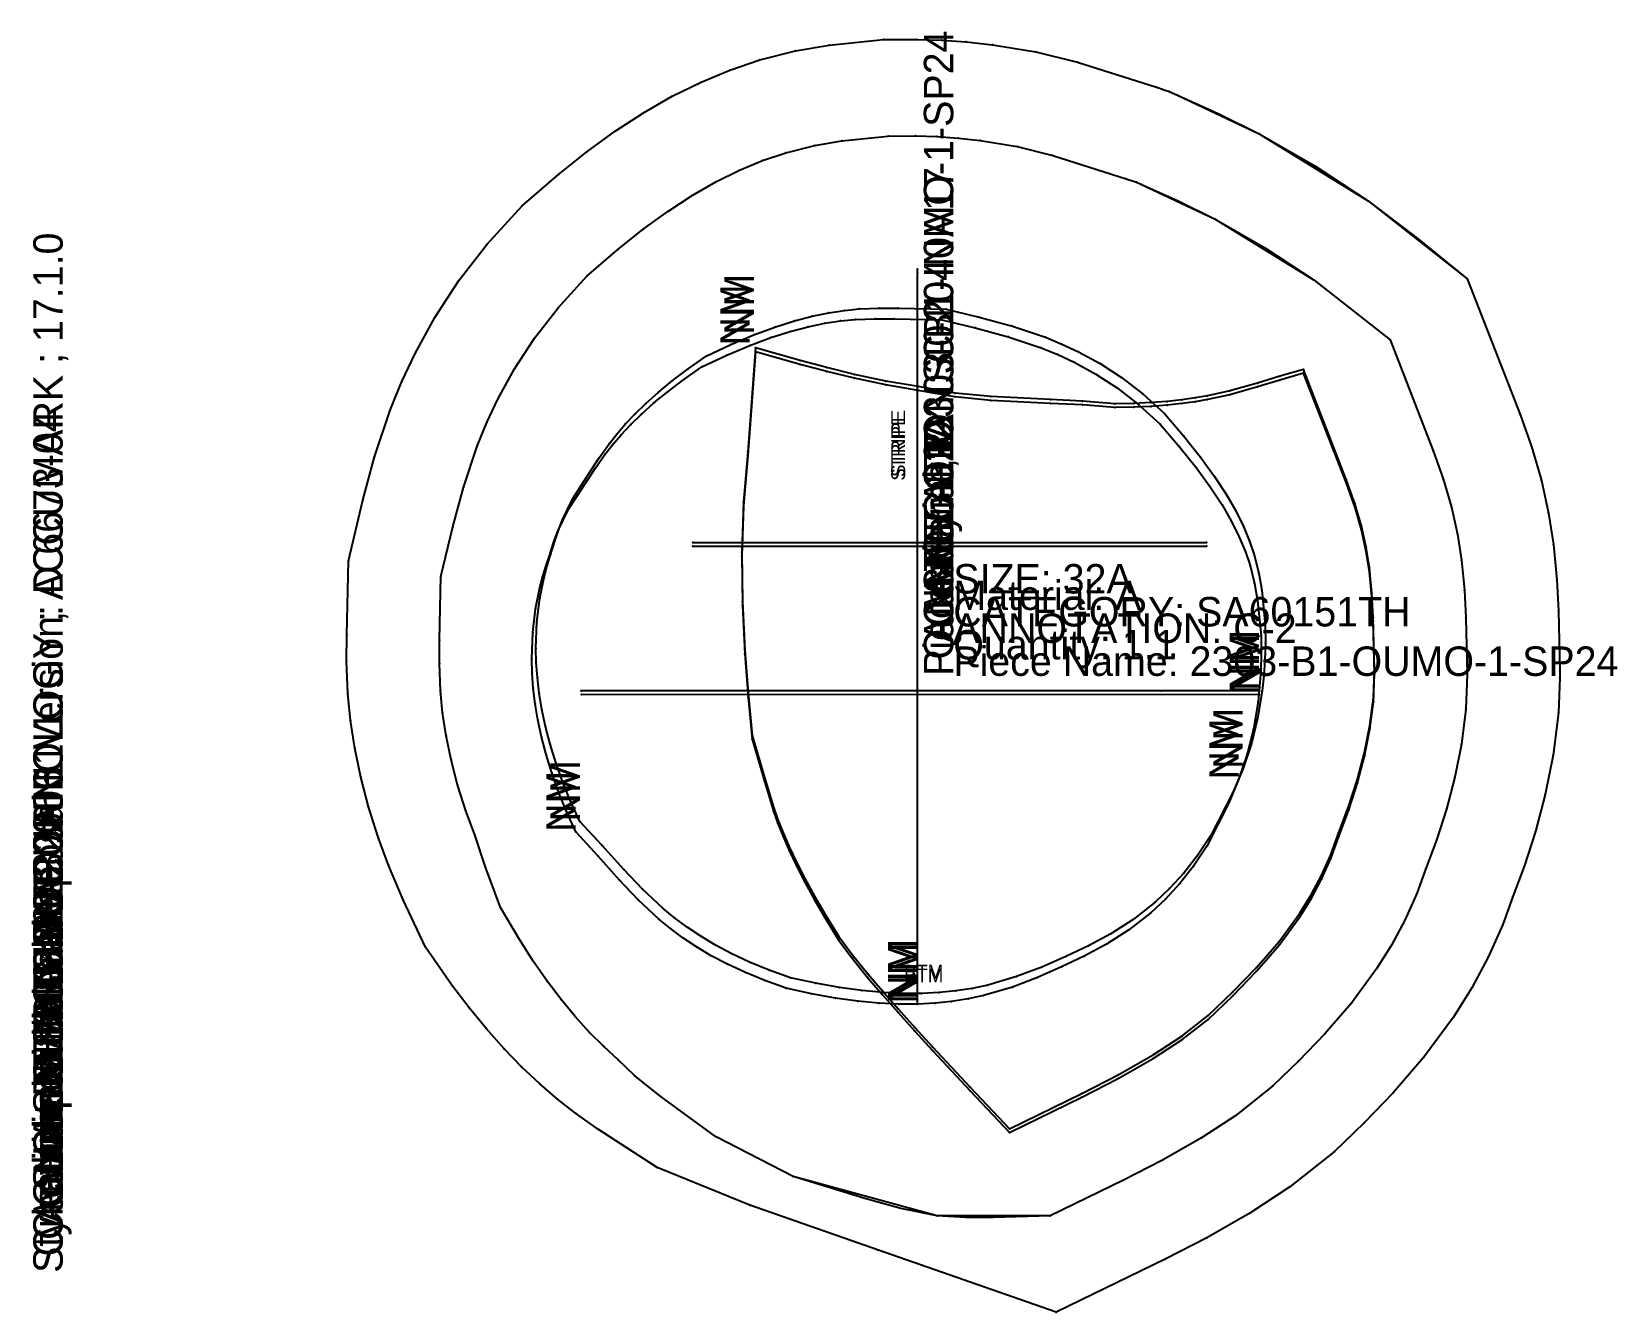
# Model space of a CAD drawing. Extents: x -0.3 to 13.2, y -0.3 to 10.5.
import ezdxf

# ---------------------------------------------------------------- set-up
doc = ezdxf.new("R2010")
doc.units = 0

# ---------------------------------------------------------------- blocks, each defined once
blk = doc.blocks.new('2303-B1-OUMO-1-SP24_32A')
at = {"layer": '1'}
for points in [[(3.5002, 3.7195), (3.4238, 3.9248), (3.3535, 4.1453), (3.2975, 4.3577), (3.2553, 4.5617), (3.226, 4.7562), (3.2076, 4.9445), (3.1981, 5.1767), (3.1998, 5.3753), (3.2118, 5.9149), (3.3115, 6.3361), (3.402, 6.6704), (3.5201, 7.0203), (3.6023, 7.2214), (3.6958, 7.4213), (3.8364, 7.6782), (4.0067, 7.9393), (4.2058, 8.1966), (4.4506, 8.4653), (4.7131, 8.6918), (4.9289, 8.8638), (5.1385, 9.016), (5.3438, 9.1499), (5.5462, 9.2661), (5.7462, 9.3651), (5.9432, 9.4468), (6.1417, 9.5139), (6.3855, 9.5756), (6.6155, 9.6147), (7.0107, 9.6554), (7.2415, 9.6562), (7.4264, 9.6504), (7.6052, 9.6383), (7.7893, 9.6189), (8.1047, 9.5667), (8.4086, 9.4912)], [(8.4086, 9.4912), (9.0307, 9.2914), (9.1194, 9.2629), (9.1553, 9.2474), (9.7851, 8.9509), (10.6275, 8.4309), (11.2708, 7.9255)], [(11.2708, 7.9255), (11.6374, 6.9823), (11.7229, 6.7449), (11.7924, 6.504), (11.843, 6.2742), (11.8776, 6.0543), (11.9026, 5.7977), (11.9137, 5.5631), (11.9263, 5.084), (11.915, 4.7878), (11.8782, 4.4914), (11.8216, 4.2091), (11.7494, 3.9386), (11.6644, 3.6759), (11.5759, 3.4359), (11.498, 3.2222), (11.3963, 2.9955), (11.2832, 2.7841), (11.1573, 2.5818), (10.9439, 2.2919), (10.7174, 2.0306), (10.4925, 1.7984), (10.2771, 1.5887)], [(8.3853, 0.4848), (7.4264, 0.485), (6.2019, 0.8189), (5.5429, 1.1589), (5.0695, 1.5046), (4.8544, 1.6774), (4.7163, 1.8103), (4.5943, 1.9222), (4.4735, 2.0431), (4.3521, 2.1765), (4.2315, 2.3216), (4.1124, 2.4787), (3.9948, 2.6483), (3.8784, 2.831), (3.7172, 3.104), (3.5888, 3.4469), (3.5002, 3.7195)], [(10.2771, 1.5887), (9.9603, 1.3373), (9.6699, 1.1474), (9.3391, 0.9588), (9.0078, 0.7882), (8.3853, 0.4848)]]:
    blk.add_lwpolyline(points, dxfattribs=at)
at = {"layer": '11'}
for points in [[(5.8821, 7.8234), (5.8172, 6.9422), (5.7805, 6.5141), (5.7666, 6.0884), (5.7717, 5.6697), (5.7918, 5.2579), (5.82, 4.8904), (5.8548, 4.5324), (5.9579, 4.1757), (6.036, 3.9225), (6.0737, 3.8172), (6.1176, 3.7056), (6.1691, 3.5862), (6.2297, 3.4576), (6.3006, 3.3186), (6.3832, 3.1676), (6.4789, 3.0033), (6.5891, 2.8243), (6.7033, 2.6729), (6.8374, 2.5074), (6.9606, 2.3625), (7.0941, 2.2103), (7.2365, 2.0518), (7.3864, 1.8881), (7.7067, 1.5451), (8.0403, 1.1926)], [(10.5369, 7.6403), (10.335, 7.5828), (10.1462, 7.5248), (9.9104, 7.4585), (9.7209, 7.417), (9.616, 7.399), (9.5024, 7.3833), (9.3789, 7.3701), (9.2439, 7.3598), (9.0963, 7.3526), (8.9344, 7.3489), (8.6599, 7.3721), (8.3885, 7.3854), (7.8811, 7.4101), (7.5781, 7.4406), (7.2647, 7.495), (6.9884, 7.5423), (6.7231, 7.5988), (6.488, 7.6563), (6.2618, 7.7167), (5.8821, 7.8234)], [(9.7278, 2.1527), (9.9349, 2.3544), (10.1366, 2.5628), (10.3284, 2.7839), (10.5051, 3.0239), (10.6011, 3.1783), (10.6891, 3.3427), (10.7679, 3.5185), (10.8366, 3.707), (10.9202, 3.9334), (10.9939, 4.1614), (11.0544, 4.3882), (11.1004, 4.6174), (11.1294, 4.8514), (11.1385, 5.0887), (11.1268, 5.5341), (11.117, 5.7408), (11.0962, 5.9549), (11.0689, 6.1282), (11.0289, 6.31), (10.9735, 6.502), (10.8999, 6.7062), (10.5369, 7.6403)], [(8.0403, 1.1926), (8.655, 1.4922), (8.9637, 1.6512), (9.2591, 1.8196), (9.5033, 1.9792), (9.7278, 2.1527)]]:
    blk.add_lwpolyline(points, dxfattribs=at)
at = {"layer": '2'}
for p in [(6.3855, 9.5756), (6.6155, 9.6147), (7.0107, 9.6554), (7.2415, 9.6562), (7.4264, 9.6504), (7.6052, 9.6383), (7.7893, 9.6189), (8.1047, 9.5667), (5.9432, 9.4468), (6.1417, 9.5139), (8.4086, 9.4912), (8.4086, 9.4912), (5.7462, 9.3651), (5.5462, 9.2661), (5.3438, 9.1499), (5.1385, 9.016), (4.9289, 8.8638), (4.7131, 8.6918), (7.2591, 8.4938), (4.4506, 8.4653), (4.2058, 8.1966), (6.2127, 8.0859), (6.3652, 8.1261), (6.5068, 8.1553), (6.6391, 8.1753), (6.7636, 8.1874), (6.9332, 8.1944), (7.0945, 8.193), (7.5014, 8.184), (7.7831, 8.1173), (5.8689, 7.9667), (5.8689, 7.9667), (6.0478, 8.0333), (8.0644, 8.0411), (8.345, 7.9464), (4.0067, 7.9393), (5.6744, 7.8846), (5.8821, 7.8234), (5.8821, 7.8234), (8.4849, 7.8892), (8.6244, 7.824), (11.2708, 7.9255), (11.2708, 7.9255), (3.8364, 7.6782), (5.3105, 7.6782), (5.4628, 7.7853), (6.2618, 7.7167), (8.8084, 7.7233), (5.1754, 7.576), (6.488, 7.6563), (6.7231, 7.5988), (6.9884, 7.5423), (8.9916, 7.6038), (10.335, 7.5828), (10.5369, 7.6403), (10.5369, 7.6403), (3.6958, 7.4213), (5.0561, 7.4783), (7.2647, 7.495), (7.5781, 7.4406), (7.8811, 7.4101), (9.1737, 7.4629), (9.7209, 7.417), (9.9104, 7.4585), (10.1462, 7.5248), (4.8583, 7.2945), (4.9509, 7.3846), (8.3885, 7.3854), (8.6599, 7.3721), (8.9344, 7.3489), (9.0963, 7.3526), (9.2439, 7.3598), (9.3548, 7.2979), (9.3789, 7.3701), (9.5024, 7.3833), (9.616, 7.399), (3.6023, 7.2214), (4.7767, 7.2075), (3.5201, 7.0203), (4.6401, 7.0411), (4.7045, 7.1232), (9.5199, 7.1066), (4.5557, 6.9224), (5.8172, 6.9422), (9.6611, 6.9294), (11.6374, 6.9823), (4.4798, 6.8062), (9.7803, 6.7653), (11.7229, 6.7449), (3.402, 6.6704), (9.8797, 6.6129), (10.8999, 6.7062), (4.3311, 6.5769), (5.7805, 6.5141), (9.9611, 6.4711), (10.9735, 6.502), (11.7924, 6.504), (3.3115, 6.3361), (4.2397, 6.391), (10.0266, 6.3388), (4.2034, 6.2916), (10.0781, 6.2147), (11.0289, 6.31), (11.843, 6.2742), (4.1406, 6.0986), (4.1684, 6.18), (5.3496, 6.1718), (5.7666, 6.0884), (9.7137, 6.1718), (10.1176, 6.0978), (11.0689, 6.1282), (4.1132, 6.0086), (10.1565, 5.944), (11.0962, 5.9549), (11.8776, 6.0543), (3.2118, 5.9149), (4.0872, 5.9099), (10.1813, 5.7985), (11.9026, 5.7977), (4.0508, 5.731), (5.7717, 5.6697), (11.117, 5.7408), (4.0261, 5.5292), (11.1268, 5.5341), (11.9137, 5.5631), (10.2119, 5.5005), (3.1998, 5.3753), (4.0178, 5.3044), (5.7918, 5.2579), (10.2124, 5.3488), (3.1981, 5.1767), (4.0212, 5.1834), (10.208, 5.2057), (4.0306, 5.0566), (10.1988, 5.0706), (11.1385, 5.0887), (11.9263, 5.084), (3.2076, 4.9445), (4.0466, 4.9241), (4.4039, 4.9119), (5.82, 4.8904), (10.1585, 4.9107), (10.1853, 4.943), (11.1294, 4.8514), (3.226, 4.7562), (4.0696, 4.7858), (11.915, 4.7878), (4.1004, 4.6418), (10.1465, 4.7081), (11.1004, 4.6174), (3.2553, 4.5617), (4.1395, 4.4919), (5.8548, 4.5324), (10.094, 4.4969), (11.8782, 4.4914), (3.2975, 4.3577), (4.1875, 4.3363), (11.0544, 4.3882), (4.245, 4.1748), (5.9579, 4.1757), (10.0208, 4.2796), (10.0208, 4.2796), (11.8216, 4.2091), (3.3535, 4.1453), (9.9366, 4.0811), (10.9939, 4.1614), (3.4238, 3.9248), (4.3127, 4.0076), (6.036, 3.9225), (10.9202, 3.9334), (11.7494, 3.9386), (4.3912, 3.8346), (4.3912, 3.8346), (6.0737, 3.8172), (3.5002, 3.7195), (3.5002, 3.7195), (6.1176, 3.7056), (9.7499, 3.714), (10.8366, 3.707), (11.6644, 3.6759), (4.5817, 3.6304), (6.1691, 3.5862), (9.6371, 3.5455), (10.7679, 3.5185), (3.5888, 3.4469), (4.7642, 3.4267), (6.2297, 3.4576), (9.5201, 3.3963), (11.5759, 3.4359), (4.923, 3.2591), (6.3006, 3.3186), (9.3994, 3.2644), (10.6891, 3.3427), (3.7172, 3.104), (6.3832, 3.1676), (9.2754, 3.148), (10.6011, 3.1783), (11.498, 3.2222), (5.0986, 3.0954), (5.1963, 3.0151), (6.4789, 3.0033), (9.0897, 3.0027), (10.5051, 3.0239), (11.3963, 2.9955), (3.8784, 2.831), (5.3021, 2.9363), (5.4173, 2.8592), (8.8989, 2.8807), (5.5431, 2.7841), (5.6809, 2.7111), (6.5891, 2.8243), (8.7094, 2.7789), (10.3284, 2.7839), (11.2832, 2.7841), (3.9948, 2.6483), (5.8319, 2.6404), (5.9975, 2.5723), (6.7033, 2.6729), (8.3141, 2.5977), (8.5175, 2.6886), (10.1366, 2.5628), (11.1573, 2.5818), (4.1124, 2.4787), (6.1789, 2.5068), (6.3943, 2.4597), (6.8374, 2.5074), (7.8547, 2.4448), (8.0998, 2.516), (4.2315, 2.3216), (6.5967, 2.4234), (6.7871, 2.3971), (6.9606, 2.3625), (6.9661, 2.3803), (7.1345, 2.3724), (7.2931, 2.3726), (7.4427, 2.3803), (7.5839, 2.395), (7.723, 2.4168), (9.9349, 2.3544), (10.9439, 2.2919), (4.3521, 2.1765), (7.0941, 2.2103), (7.2591, 2.2864), (4.4735, 2.0431), (7.2365, 2.0518), (9.7278, 2.1527), (9.7278, 2.1527), (10.7174, 2.0306), (4.5943, 1.9222), (7.3864, 1.8881), (9.5033, 1.9792), (4.7163, 1.8103), (9.2591, 1.8196), (10.4925, 1.7984), (4.8544, 1.6774), (8.9637, 1.6512), (5.0695, 1.5046), (7.7067, 1.5451), (8.655, 1.4922), (10.2771, 1.5887), (10.2771, 1.5887), (9.9603, 1.3373), (5.5429, 1.1589), (8.0403, 1.1926), (8.0403, 1.1926), (9.6699, 1.1474), (9.3391, 0.9588), (6.2019, 0.8189), (9.0078, 0.7882), (8.3853, 0.4848), (8.3853, 0.4848)]:
    blk.add_point(p, dxfattribs=at)
at = {"layer": '3'}
for p in [(9.0307, 9.2914), (9.1194, 9.2629), (9.1553, 9.2474), (9.7851, 8.9509), (10.6275, 8.4309), (7.4264, 0.485)]:
    blk.add_point(p, dxfattribs=at)
at = {"layer": '5'}
blk.add_line((5.3496, 6.1718), (9.7137, 6.1718), dxfattribs=at)
at = {"layer": '7'}
blk.add_line((5.3496, 6.1718), (9.7137, 6.1718), dxfattribs=at)
at = {"layer": '8'}
for p, q in [((7.2591, 2.2864), (7.2591, 8.4938)), ((10.1585, 4.9107), (4.4039, 4.9119))]:
    blk.add_line(p, q, dxfattribs=at)
for points in [[(5.8689, 7.9667), (6.0478, 8.0333), (6.2127, 8.0859), (6.3652, 8.1261), (6.5068, 8.1553), (6.6391, 8.1753), (6.7636, 8.1874), (6.9332, 8.1944), (7.0945, 8.193), (7.5014, 8.184), (7.7831, 8.1173), (8.0644, 8.0411), (8.345, 7.9464), (8.4849, 7.8892), (8.6244, 7.824), (8.8084, 7.7233), (8.9916, 7.6038), (9.1737, 7.4629), (9.3548, 7.2979), (9.5199, 7.1066), (9.6611, 6.9294), (9.7803, 6.7653), (9.8797, 6.6129), (9.9611, 6.4711), (10.0266, 6.3388), (10.0781, 6.2147), (10.1176, 6.0978), (10.1565, 5.944), (10.1813, 5.7985), (10.2119, 5.5005), (10.2124, 5.3488), (10.208, 5.2057), (10.1988, 5.0706), (10.1853, 4.943), (10.1465, 4.7081), (10.094, 4.4969), (10.0208, 4.2796)], [(4.3912, 3.8346), (4.3127, 4.0076), (4.245, 4.1748), (4.1875, 4.3363), (4.1395, 4.4919), (4.1004, 4.6418), (4.0696, 4.7858), (4.0466, 4.9241), (4.0306, 5.0566), (4.0212, 5.1834), (4.0178, 5.3044), (4.0261, 5.5292), (4.0508, 5.731), (4.0872, 5.9099), (4.1132, 6.0086), (4.1406, 6.0986), (4.1684, 6.18), (4.2034, 6.2916), (4.2397, 6.391), (4.3311, 6.5769), (4.4798, 6.8062), (4.5557, 6.9224), (4.6401, 7.0411), (4.7045, 7.1232), (4.7767, 7.2075), (4.8583, 7.2945), (4.9509, 7.3846), (5.0561, 7.4783), (5.1754, 7.576), (5.3105, 7.6782), (5.4628, 7.7853), (5.6744, 7.8846), (5.8689, 7.9667)], [(10.0208, 4.2796), (9.9366, 4.0811), (9.7499, 3.714), (9.6371, 3.5455), (9.5201, 3.3963), (9.3994, 3.2644), (9.2754, 3.148), (9.0897, 3.0027), (8.8989, 2.8807), (8.7094, 2.7789), (8.5175, 2.6886), (8.3141, 2.5977), (8.0998, 2.516), (7.8547, 2.4448), (7.723, 2.4168), (7.5839, 2.395), (7.4427, 2.3803), (7.2931, 2.3726), (7.1345, 2.3724), (6.9661, 2.3803), (6.7871, 2.3971), (6.5967, 2.4234), (6.3943, 2.4597), (6.1789, 2.5068), (5.9975, 2.5723), (5.8319, 2.6404), (5.6809, 2.7111), (5.5431, 2.7841), (5.4173, 2.8592), (5.3021, 2.9363), (5.1963, 3.0151), (5.0986, 3.0954), (4.923, 3.2591), (4.7642, 3.4267), (4.5817, 3.6304), (4.3912, 3.8346)]]:
    blk.add_lwpolyline(points, dxfattribs=at)
at = {"layer": '84'}
for points in [[(3.5002, 3.7195), (3.4238, 3.9248), (3.3535, 4.1453), (3.2975, 4.3577), (3.2553, 4.5617), (3.226, 4.7562), (3.2076, 4.9445), (3.1981, 5.1767), (3.1998, 5.3753), (3.2118, 5.9149), (3.3115, 6.3361), (3.402, 6.6704), (3.5201, 7.0203), (3.6023, 7.2214), (3.6958, 7.4213), (3.8364, 7.6782), (4.0067, 7.9393), (4.2058, 8.1966), (4.4506, 8.4653), (4.7131, 8.6918), (4.9289, 8.8638), (5.1385, 9.016), (5.3438, 9.1499), (5.5462, 9.2661), (5.7462, 9.3651), (5.9432, 9.4468), (6.1417, 9.5139), (6.3855, 9.5756), (6.6155, 9.6147), (7.0107, 9.6554), (7.2415, 9.6562), (7.4264, 9.6504), (7.6052, 9.6383), (7.7893, 9.6189), (8.1047, 9.5667), (8.4086, 9.4912)], [(8.4086, 9.4912), (9.0307, 9.2914), (9.1194, 9.2629), (9.1553, 9.2474), (9.473, 9.1047), (9.7851, 8.9509), (10.2135, 8.7026), (10.6275, 8.4309), (11.2708, 7.9255)], [(11.2708, 7.9255), (11.6374, 6.9823), (11.7229, 6.7449), (11.7924, 6.504), (11.843, 6.2742), (11.8776, 6.0543), (11.9026, 5.7977), (11.9137, 5.5631), (11.9263, 5.084), (11.915, 4.7878), (11.8782, 4.4914), (11.8216, 4.2091), (11.7494, 3.9386), (11.6644, 3.6759), (11.5759, 3.4359), (11.498, 3.2222), (11.3963, 2.9955), (11.2832, 2.7841), (11.1573, 2.5818), (10.9439, 2.2919), (10.7174, 2.0306), (10.4925, 1.7984), (10.2771, 1.5887)], [(8.3853, 0.4848), (7.9048, 0.4693), (7.6651, 0.4694), (7.4264, 0.485), (7.1162, 0.5482), (6.8101, 0.6317), (6.2019, 0.8189), (5.5429, 1.1589), (5.0695, 1.5046), (4.8544, 1.6774), (4.7163, 1.8103), (4.5943, 1.9222), (4.4735, 2.0431), (4.3521, 2.1765), (4.2315, 2.3216), (4.1124, 2.4787), (3.9948, 2.6483), (3.8784, 2.831), (3.7172, 3.104), (3.5888, 3.4469), (3.5002, 3.7195)], [(10.2771, 1.5887), (9.9603, 1.3373), (9.6699, 1.1474), (9.3391, 0.9588), (9.0078, 0.7882), (8.3853, 0.4848)]]:
    blk.add_lwpolyline(points, dxfattribs=at)
at = {"layer": '85'}
for points in [[(7.2591, 2.2864), (7.2591, 8.4938)], [(5.8689, 7.9667), (6.0478, 8.0333), (6.2127, 8.0859), (6.3652, 8.1261), (6.5068, 8.1553), (6.6391, 8.1753), (6.7636, 8.1874), (6.9332, 8.1944), (7.0945, 8.193), (7.5014, 8.184), (7.7831, 8.1173), (8.0644, 8.0411), (8.345, 7.9464), (8.4849, 7.8892), (8.6244, 7.824), (8.8084, 7.7233), (8.9916, 7.6038), (9.1737, 7.4629), (9.3548, 7.2979), (9.5199, 7.1066), (9.6611, 6.9294), (9.7803, 6.7653), (9.8797, 6.6129), (9.9611, 6.4711), (10.0266, 6.3388), (10.0781, 6.2147), (10.1176, 6.0978), (10.1565, 5.944), (10.1813, 5.7985), (10.2119, 5.5005), (10.2124, 5.3488), (10.208, 5.2057), (10.1988, 5.0706), (10.1853, 4.943), (10.1465, 4.7081), (10.094, 4.4969), (10.0208, 4.2796)], [(4.3912, 3.8346), (4.3127, 4.0076), (4.245, 4.1748), (4.1875, 4.3363), (4.1395, 4.4919), (4.1004, 4.6418), (4.0696, 4.7858), (4.0466, 4.9241), (4.0306, 5.0566), (4.0212, 5.1834), (4.0178, 5.3044), (4.0261, 5.5292), (4.0508, 5.731), (4.0872, 5.9099), (4.1132, 6.0086), (4.1406, 6.0986), (4.1684, 6.18), (4.2034, 6.2916), (4.2397, 6.391), (4.3311, 6.5769), (4.4798, 6.8062), (4.5557, 6.9224), (4.6401, 7.0411), (4.7045, 7.1232), (4.7767, 7.2075), (4.8583, 7.2945), (4.9509, 7.3846), (5.0561, 7.4783), (5.1754, 7.576), (5.3105, 7.6782), (5.4628, 7.7853), (5.6744, 7.8846), (5.8689, 7.9667)], [(10.1585, 4.9107), (4.4039, 4.9119)], [(10.0208, 4.2796), (9.9366, 4.0811), (9.7499, 3.714), (9.6371, 3.5455), (9.5201, 3.3963), (9.3994, 3.2644), (9.2754, 3.148), (9.0897, 3.0027), (8.8989, 2.8807), (8.7094, 2.7789), (8.5175, 2.6886), (8.3141, 2.5977), (8.0998, 2.516), (7.8547, 2.4448), (7.723, 2.4168), (7.5839, 2.395), (7.4427, 2.3803), (7.2931, 2.3726), (7.1345, 2.3724), (6.9661, 2.3803), (6.7871, 2.3971), (6.5967, 2.4234), (6.3943, 2.4597), (6.1789, 2.5068), (5.9975, 2.5723), (5.8319, 2.6404), (5.6809, 2.7111), (5.5431, 2.7841), (5.4173, 2.8592), (5.3021, 2.9363), (5.1963, 3.0151), (5.0986, 3.0954), (4.923, 3.2591), (4.7642, 3.4267), (4.5817, 3.6304), (4.3912, 3.8346)]]:
    blk.add_lwpolyline(points, dxfattribs=at)
at = {"layer": '86'}
for points in [[(5.8821, 7.8234), (5.8172, 6.9422), (5.7805, 6.5141), (5.7666, 6.0884), (5.7717, 5.6697), (5.7918, 5.2579), (5.82, 4.8904), (5.8548, 4.5324), (5.9579, 4.1757), (6.036, 3.9225), (6.0737, 3.8172), (6.1176, 3.7056), (6.1691, 3.5862), (6.2297, 3.4576), (6.3006, 3.3186), (6.3832, 3.1676), (6.4789, 3.0033), (6.5891, 2.8243), (6.7033, 2.6729), (6.8374, 2.5074), (6.9606, 2.3625), (7.0941, 2.2103), (7.2365, 2.0518), (7.3864, 1.8881), (7.7067, 1.5451), (8.0403, 1.1926)], [(10.5369, 7.6403), (10.335, 7.5828), (10.1462, 7.5248), (9.9104, 7.4585), (9.7209, 7.417), (9.616, 7.399), (9.5024, 7.3833), (9.3789, 7.3701), (9.2439, 7.3598), (9.0963, 7.3526), (8.9344, 7.3489), (8.6599, 7.3721), (8.3885, 7.3854), (7.8811, 7.4101), (7.5781, 7.4406), (7.2647, 7.495), (6.9884, 7.5423), (6.7231, 7.5988), (6.488, 7.6563), (6.2618, 7.7167), (5.8821, 7.8234)], [(9.7278, 2.1527), (9.9349, 2.3544), (10.1366, 2.5628), (10.3284, 2.7839), (10.5051, 3.0239), (10.6011, 3.1783), (10.6891, 3.3427), (10.7679, 3.5185), (10.8366, 3.707), (10.9202, 3.9334), (10.9939, 4.1614), (11.0544, 4.3882), (11.1004, 4.6174), (11.1294, 4.8514), (11.1385, 5.0887), (11.1268, 5.5341), (11.117, 5.7408), (11.0962, 5.9549), (11.0689, 6.1282), (11.0289, 6.31), (10.9735, 6.502), (10.8999, 6.7062), (10.5369, 7.6403)], [(8.0403, 1.1926), (8.655, 1.4922), (8.9637, 1.6512), (9.2591, 1.8196), (9.5033, 1.9792), (9.7278, 2.1527)]]:
    blk.add_lwpolyline(points, dxfattribs=at)
at = {"layer": '1'}
for s, p in [('SIZE: 32A', (7.5622, 5.7705)), ('Material: A', (7.5622, 5.6305)), ('CATEGORY: SA60151TH', (7.5622, 5.4905)), ('ANNOTATION: C-2', (7.5622, 5.3505)), ('Quantity: 1,1', (7.5622, 5.2105)), ('Piece Name: 2303-B1-OUMO-1-SP24', (7.5622, 5.0705))]:
    blk.add_text(s, height=0.25, dxfattribs=at).set_placement(p)
at = {"layer": '15'}
blk.add_text('STRIPE', height=0.118, rotation=90, dxfattribs=at).set_placement((7.1535, 6.7285))
blk.add_text('STRIPE', height=0.118, rotation=90, dxfattribs=at).set_placement((7.1535, 6.7285))
blk.add_text('BTM', height=0.118, dxfattribs=at).set_placement((7.1442, 2.4665))
blk.add_text('BTM', height=0.118, dxfattribs=at).set_placement((7.1442, 2.4665))
at = {"layer": '8'}
for p in [(5.8689, 7.9667), (10.1585, 4.9107), (10.0208, 4.2796), (4.3912, 3.8346), (7.2591, 2.2864)]:
    blk.add_text('NM', height=0.25, rotation=90, dxfattribs=at).set_placement(p)
at = {"layer": '85'}
for p in [(5.8689, 7.9667), (10.1585, 4.9107), (10.0208, 4.2796), (4.3912, 3.8346), (7.2591, 2.2864)]:
    blk.add_text('NM', height=0.25, rotation=90, dxfattribs=at).set_placement(p)
blk = doc.blocks.new('2303-B1-INMO-1-SP24_32A')
at = {"layer": '1'}
for points in [[(2.7675, 3.4625), (2.6792, 3.6999), (2.5971, 3.9573), (2.5306, 4.2095), (2.4798, 4.4553), (2.4442, 4.6913), (2.4217, 4.9222), (2.4105, 5.1961), (2.4124, 5.4195), (2.4263, 6.0475), (2.5481, 6.5618), (2.6481, 6.9315), (2.7818, 7.3275), (2.8807, 7.5695), (2.993, 7.8096), (3.1602, 8.115), (3.3644, 8.4282), (3.6023, 8.7356), (3.9003, 9.0627), (4.2102, 9.3301), (4.4518, 9.5227), (4.6917, 9.6968), (4.9323, 9.8537), (5.1751, 9.9931), (5.4203, 10.1145), (5.6659, 10.2164), (5.9186, 10.3018), (6.2226, 10.3787), (6.509, 10.4274), (6.9688, 10.4748), (7.2524, 10.4757), (7.4652, 10.4691), (7.673, 10.455), (7.8948, 10.4316), (8.2641, 10.3705), (8.6163, 10.283)], [(8.6163, 10.283), (9.2886, 10.0694), (9.3968, 10.0329), (9.4671, 10.0023), (10.1603, 9.6756), (11.0875, 9.1029), (11.9266, 8.4437)], [(11.9266, 8.4437), (12.3748, 7.2905), (12.4722, 7.0198), (12.5558, 6.7301), (12.6169, 6.4523), (12.6589, 6.1859), (12.6881, 5.8866), (12.7005, 5.6242), (12.714, 5.1114), (12.712, 5.0582), (12.7004, 4.7563), (12.6559, 4.3974), (12.5887, 4.0621), (12.5048, 3.7478), (12.4086, 3.4505), (12.3151, 3.197), (12.228, 2.9579), (12.1033, 2.6803), (11.9652, 2.422), (11.8095, 2.1718), (11.5593, 1.832), (11.298, 1.5305), (11.0499, 1.2744), (10.7977, 1.0288)], [(8.4352, -0.3347), (6.9193, 0.1951), (5.8335, 0.5745), (5.0466, 0.8958), (4.6938, 1.1245), (4.542, 1.2237), (4.3539, 1.3576), (4.2026, 1.4763), (4.052, 1.6051), (3.8997, 1.7481), (3.7483, 1.9037), (3.5985, 2.0717), (3.4506, 2.2522), (3.305, 2.4449), (3.0792, 2.7659), (2.8899, 3.1694), (2.7675, 3.4625)], [(10.7977, 1.0288), (10.4214, 0.7302), (10.0806, 0.5074), (9.7144, 0.2985), (9.3605, 0.1163), (8.4352, -0.3347)]]:
    blk.add_lwpolyline(points, dxfattribs=at)
at = {"layer": '11'}
for points in [[(5.882, 7.8555), (5.8171, 6.9743), (5.7804, 6.5462), (5.7665, 6.1205), (5.7716, 5.7018), (5.7917, 5.29), (5.8199, 4.9225), (5.8547, 4.5645), (5.9578, 4.2078), (6.0359, 3.9546), (6.0736, 3.8493), (6.1175, 3.7377), (6.169, 3.6183), (6.2296, 3.4897), (6.3005, 3.3507), (6.3831, 3.1997), (6.4788, 3.0354), (6.589, 2.8564), (6.7032, 2.705), (6.8373, 2.5395), (6.9605, 2.3946), (7.094, 2.2424), (7.2364, 2.0839), (7.3863, 1.9202), (7.7066, 1.5772), (8.0402, 1.2247)], [(10.5368, 7.6724), (10.3349, 7.6149), (10.1461, 7.5569), (9.9103, 7.4906), (9.7208, 7.4491), (9.6159, 7.4311), (9.5023, 7.4154), (9.3788, 7.4022), (9.2438, 7.3919), (9.0962, 7.3847), (8.9343, 7.381), (8.6598, 7.4042), (8.3884, 7.4175), (7.881, 7.4422), (7.578, 7.4727), (7.2646, 7.5271), (6.9883, 7.5744), (6.723, 7.6309), (6.4879, 7.6884), (6.2617, 7.7488), (5.882, 7.8555)], [(9.7277, 2.1848), (9.9348, 2.3865), (10.1365, 2.5949), (10.3283, 2.816), (10.505, 3.056), (10.601, 3.2104), (10.689, 3.3748), (10.7678, 3.5506), (10.8364, 3.7391), (10.9201, 3.9655), (10.9938, 4.1935), (11.0543, 4.4203), (11.1002, 4.6495), (11.1292, 4.8835), (11.1383, 5.1208), (11.1267, 5.5662), (11.1169, 5.7729), (11.0961, 5.987), (11.0688, 6.1603), (11.0288, 6.3421), (10.9734, 6.5341), (10.8998, 6.7383), (10.5368, 7.6724)], [(8.0402, 1.2247), (8.6549, 1.5243), (8.9636, 1.6833), (9.259, 1.8517), (9.5032, 2.0113), (9.7277, 2.1848)]]:
    blk.add_lwpolyline(points, dxfattribs=at)
at = {"layer": '2'}
for p in [(6.2226, 10.3787), (6.509, 10.4274), (6.9688, 10.4748), (7.2524, 10.4757), (7.4652, 10.4691), (7.673, 10.455), (7.8948, 10.4316), (8.2641, 10.3705), (5.9186, 10.3018), (8.6163, 10.283), (8.6163, 10.283), (5.4203, 10.1145), (5.6659, 10.2164), (5.1751, 9.9931), (4.9323, 9.8537), (4.6917, 9.6968), (4.4518, 9.5227), (4.2102, 9.3301), (3.9003, 9.0627), (3.6023, 8.7356), (7.259, 8.5259), (3.3644, 8.4282), (11.9266, 8.4437), (11.9266, 8.4437), (3.1602, 8.115), (6.6037, 8.0854), (6.7282, 8.0975), (6.8978, 8.1045), (7.0591, 8.1031), (7.466, 8.0941), (6.1773, 7.996), (6.3298, 8.0362), (6.4714, 8.0654), (7.7477, 8.0274), (8.029, 7.9512), (2.993, 7.8096), (5.8335, 7.8768), (5.8335, 7.8768), (5.882, 7.8555), (5.882, 7.8555), (6.0124, 7.9434), (8.3096, 7.8565), (5.4274, 7.6954), (5.639, 7.7947), (6.2617, 7.7488), (6.4879, 7.6884), (8.4495, 7.7993), (8.589, 7.7341), (2.8807, 7.5695), (5.2751, 7.5883), (6.723, 7.6309), (6.9883, 7.5744), (8.773, 7.6334), (10.1461, 7.5569), (10.3349, 7.6149), (10.5368, 7.6724), (10.5368, 7.6724), (5.14, 7.4861), (7.2646, 7.5271), (7.578, 7.4727), (7.881, 7.4422), (8.3884, 7.4175), (8.9562, 7.5139), (9.5023, 7.4154), (9.6159, 7.4311), (9.7208, 7.4491), (9.9103, 7.4906), (2.7818, 7.3275), (4.9155, 7.2947), (5.0207, 7.3884), (8.6598, 7.4042), (8.9343, 7.381), (9.0962, 7.3847), (9.1383, 7.373), (9.2438, 7.3919), (9.3788, 7.4022), (12.3748, 7.2905), (4.8229, 7.2046), (9.3194, 7.208), (4.6691, 7.0333), (4.7413, 7.1176), (9.4845, 7.0167), (12.4722, 7.0198), (2.6481, 6.9315), (4.6047, 6.9512), (5.8171, 6.9743), (4.5203, 6.8325), (9.6257, 6.8395), (10.8998, 6.7383), (4.4444, 6.7163), (9.7449, 6.6754), (12.5558, 6.7301), (2.5481, 6.5618), (4.2957, 6.487), (5.7804, 6.5462), (9.8443, 6.523), (10.9734, 6.5341), (9.9257, 6.3812), (11.0288, 6.3421), (12.6169, 6.4523), (4.168, 6.2017), (4.2043, 6.3011), (5.3495, 6.2039), (9.7136, 6.2039), (9.9912, 6.2489), (4.133, 6.0901), (5.7665, 6.1205), (10.0427, 6.1248), (11.0688, 6.1603), (12.6589, 6.1859), (2.4263, 6.0475), (4.1052, 6.0087), (10.0822, 6.0079), (11.0961, 5.987), (4.0518, 5.82), (4.0778, 5.9187), (10.1211, 5.8541), (12.6881, 5.8866), (5.7716, 5.7018), (10.1459, 5.7086), (11.1169, 5.7729), (4.0154, 5.6411), (11.1267, 5.5662), (12.7005, 5.6242), (2.4124, 5.4195), (3.9907, 5.4393), (10.1765, 5.4106), (5.7917, 5.29), (10.177, 5.2589), (2.4105, 5.1961), (3.9824, 5.2145), (11.1383, 5.1208), (3.9858, 5.0935), (10.1726, 5.1158), (12.714, 5.1114), (2.4217, 4.9222), (3.9952, 4.9667), (4.4038, 4.944), (5.8199, 4.9225), (10.1499, 4.8531), (10.1584, 4.9428), (10.1634, 4.9807), (11.1292, 4.8835), (4.0112, 4.8342), (12.7004, 4.7563), (2.4442, 4.6913), (4.0342, 4.6959), (10.1111, 4.6182), (11.1002, 4.6495), (2.4798, 4.4553), (4.065, 4.5519), (5.8547, 4.5645), (4.1041, 4.402), (10.0586, 4.407), (11.0543, 4.4203), (12.6559, 4.3974), (2.5306, 4.2095), (4.1521, 4.2464), (5.9578, 4.2078), (9.9854, 4.1897), (9.9854, 4.1897), (10.9938, 4.1935), (4.2096, 4.0849), (12.5887, 4.0621), (2.5971, 3.9573), (4.2773, 3.9177), (6.0359, 3.9546), (9.9012, 3.9912), (10.9201, 3.9655), (6.0736, 3.8493), (2.6792, 3.6999), (4.3558, 3.7447), (4.3558, 3.7447), (6.1175, 3.7377), (10.8364, 3.7391), (12.5048, 3.7478), (4.5463, 3.5405), (6.169, 3.6183), (9.7145, 3.6241), (10.7678, 3.5506), (2.7675, 3.4625), (2.7675, 3.4625), (6.2296, 3.4897), (9.6017, 3.4556), (10.689, 3.3748), (12.4086, 3.4505), (4.7288, 3.3368), (6.3005, 3.3507), (9.4847, 3.3064), (2.8899, 3.1694), (4.8876, 3.1692), (6.3831, 3.1997), (9.364, 3.1745), (10.601, 3.2104), (12.3151, 3.197), (5.0632, 3.0055), (6.4788, 3.0354), (9.24, 3.0581), (10.505, 3.056), (5.1609, 2.9252), (5.2667, 2.8464), (6.589, 2.8564), (9.0543, 2.9128), (12.228, 2.9579), (3.0792, 2.7659), (5.3819, 2.7693), (5.5077, 2.6942), (6.7032, 2.705), (8.8635, 2.7908), (10.3283, 2.816), (5.6455, 2.6212), (8.4821, 2.5987), (8.674, 2.689), (10.1365, 2.5949), (12.1033, 2.6803), (3.305, 2.4449), (5.7965, 2.5505), (5.9621, 2.4824), (6.8373, 2.5395), (8.0644, 2.4261), (8.2787, 2.5078), (6.1435, 2.4169), (6.3589, 2.3698), (6.5613, 2.3335), (6.7517, 2.3072), (6.9307, 2.2904), (6.9605, 2.3946), (7.259, 2.3185), (7.4073, 2.2904), (7.5485, 2.3051), (7.6876, 2.3269), (7.8193, 2.3549), (9.9348, 2.3865), (11.9652, 2.422), (3.4506, 2.2522), (7.094, 2.2424), (7.0991, 2.2825), (7.2577, 2.2827), (9.7277, 2.1848), (9.7277, 2.1848), (11.8095, 2.1718), (3.5985, 2.0717), (7.2364, 2.0839), (3.7483, 1.9037), (7.3863, 1.9202), (9.5032, 2.0113), (9.259, 1.8517), (11.5593, 1.832), (3.8997, 1.7481), (8.9636, 1.6833), (4.052, 1.6051), (7.7066, 1.5772), (8.6549, 1.5243), (11.298, 1.5305), (4.2026, 1.4763), (4.3539, 1.3576), (4.542, 1.2237), (8.0402, 1.2247), (8.0402, 1.2247), (11.0499, 1.2744), (4.6938, 1.1245), (10.7977, 1.0288), (10.7977, 1.0288), (5.0466, 0.8958), (10.4214, 0.7302), (5.8335, 0.5745), (10.0806, 0.5074), (9.7144, 0.2985), (9.3605, 0.1163), (8.4352, -0.3347), (8.4352, -0.3347)]:
    blk.add_point(p, dxfattribs=at)
at = {"layer": '3'}
for p in [(9.2886, 10.0694), (9.3968, 10.0329), (9.4671, 10.0023), (10.1603, 9.6756), (11.0875, 9.1029), (12.712, 5.0582), (9.327, 4.943), (6.9193, 0.1951)]:
    blk.add_point(p, dxfattribs=at)
at = {"layer": '5'}
blk.add_line((5.3495, 6.2039), (9.7136, 6.2039), dxfattribs=at)
at = {"layer": '7'}
blk.add_line((5.3495, 6.2039), (9.7136, 6.2039), dxfattribs=at)
at = {"layer": '8'}
blk.add_line((7.259, 2.3185), (7.259, 8.5259), dxfattribs=at)
for points in [[(5.8335, 7.8768), (6.0124, 7.9434), (6.1773, 7.996), (6.3298, 8.0362), (6.4714, 8.0654), (6.6037, 8.0854), (6.7282, 8.0975), (6.8978, 8.1045), (7.0591, 8.1031), (7.466, 8.0941), (7.7477, 8.0274), (8.029, 7.9512), (8.3096, 7.8565), (8.4495, 7.7993), (8.589, 7.7341), (8.773, 7.6334), (8.9562, 7.5139), (9.1383, 7.373), (9.3194, 7.208), (9.4845, 7.0167), (9.6257, 6.8395), (9.7449, 6.6754), (9.8443, 6.523), (9.9257, 6.3812), (9.9912, 6.2489), (10.0427, 6.1248), (10.0822, 6.0079), (10.1211, 5.8541), (10.1459, 5.7086), (10.1765, 5.4106), (10.177, 5.2589), (10.1726, 5.1158), (10.1634, 4.9807), (10.1499, 4.8531), (10.1111, 4.6182), (10.0586, 4.407), (9.9854, 4.1897)], [(4.3558, 3.7447), (4.2773, 3.9177), (4.2096, 4.0849), (4.1521, 4.2464), (4.1041, 4.402), (4.065, 4.5519), (4.0342, 4.6959), (4.0112, 4.8342), (3.9952, 4.9667), (3.9858, 5.0935), (3.9824, 5.2145), (3.9907, 5.4393), (4.0154, 5.6411), (4.0518, 5.82), (4.0778, 5.9187), (4.1052, 6.0087), (4.133, 6.0901), (4.168, 6.2017), (4.2043, 6.3011), (4.2957, 6.487), (4.4444, 6.7163), (4.5203, 6.8325), (4.6047, 6.9512), (4.6691, 7.0333), (4.7413, 7.1176), (4.8229, 7.2046), (4.9155, 7.2947), (5.0207, 7.3884), (5.14, 7.4861), (5.2751, 7.5883), (5.4274, 7.6954), (5.639, 7.7947), (5.8335, 7.8768)], [(10.1584, 4.9428), (9.327, 4.943), (4.4038, 4.944)], [(9.9854, 4.1897), (9.9012, 3.9912), (9.7145, 3.6241), (9.6017, 3.4556), (9.4847, 3.3064), (9.364, 3.1745), (9.24, 3.0581), (9.0543, 2.9128), (8.8635, 2.7908), (8.674, 2.689), (8.4821, 2.5987), (8.2787, 2.5078), (8.0644, 2.4261), (7.8193, 2.3549), (7.6876, 2.3269), (7.5485, 2.3051), (7.4073, 2.2904), (7.2577, 2.2827), (7.0991, 2.2825), (6.9307, 2.2904), (6.7517, 2.3072), (6.5613, 2.3335), (6.3589, 2.3698), (6.1435, 2.4169), (5.9621, 2.4824), (5.7965, 2.5505), (5.6455, 2.6212), (5.5077, 2.6942), (5.3819, 2.7693), (5.2667, 2.8464), (5.1609, 2.9252), (5.0632, 3.0055), (4.8876, 3.1692), (4.7288, 3.3368), (4.5463, 3.5405), (4.3558, 3.7447)]]:
    blk.add_lwpolyline(points, dxfattribs=at)
at = {"layer": '84'}
for points in [[(2.7675, 3.4625), (2.6792, 3.6999), (2.5971, 3.9573), (2.5306, 4.2095), (2.4798, 4.4553), (2.4442, 4.6913), (2.4217, 4.9222), (2.4105, 5.1961), (2.4124, 5.4195), (2.4263, 6.0475), (2.5481, 6.5618), (2.6481, 6.9315), (2.7818, 7.3275), (2.8807, 7.5695), (2.993, 7.8096), (3.1602, 8.115), (3.3644, 8.4282), (3.6023, 8.7356), (3.9003, 9.0627), (4.2102, 9.3301), (4.4518, 9.5227), (4.6917, 9.6968), (4.9323, 9.8537), (5.1751, 9.9931), (5.4203, 10.1145), (5.6659, 10.2164), (5.9186, 10.3018), (6.2226, 10.3787), (6.509, 10.4274), (6.9688, 10.4748), (7.2524, 10.4757), (7.4652, 10.4691), (7.673, 10.455), (7.8948, 10.4316), (8.2641, 10.3705), (8.6163, 10.283)], [(8.6163, 10.283), (9.2886, 10.0694), (9.3968, 10.0329), (9.4671, 10.0023), (9.8166, 9.8449), (10.1603, 9.6756), (10.6318, 9.402), (11.0875, 9.1029), (11.5114, 8.7792), (11.9266, 8.4437)], [(11.9266, 8.4437), (12.3748, 7.2905), (12.4722, 7.0198), (12.5558, 6.7301), (12.6169, 6.4523), (12.6589, 6.1859), (12.6881, 5.8866), (12.7005, 5.6242), (12.714, 5.1114), (12.712, 5.0582), (12.7004, 4.7563), (12.6559, 4.3974), (12.5887, 4.0621), (12.5048, 3.7478), (12.4086, 3.4505), (12.3151, 3.197), (12.228, 2.9579), (12.1033, 2.6803), (11.9652, 2.422), (11.8095, 2.1718), (11.5593, 1.832), (11.298, 1.5305), (11.0499, 1.2744), (10.7977, 1.0288)], [(8.4352, -0.3347), (6.9193, 0.1951), (5.8335, 0.5745), (5.0466, 0.8958), (4.6938, 1.1245), (4.542, 1.2237), (4.3539, 1.3576), (4.2026, 1.4763), (4.052, 1.6051), (3.8997, 1.7481), (3.7483, 1.9037), (3.5985, 2.0717), (3.4506, 2.2522), (3.305, 2.4449), (3.0792, 2.7659), (2.8899, 3.1694), (2.7675, 3.4625)], [(10.7977, 1.0288), (10.4214, 0.7302), (10.0806, 0.5074), (9.7144, 0.2985), (9.3605, 0.1163), (8.4352, -0.3347)]]:
    blk.add_lwpolyline(points, dxfattribs=at)
at = {"layer": '85'}
for points in [[(7.259, 2.3185), (7.259, 8.5259)], [(5.8335, 7.8768), (6.0124, 7.9434), (6.1773, 7.996), (6.3298, 8.0362), (6.4714, 8.0654), (6.6037, 8.0854), (6.7282, 8.0975), (6.8978, 8.1045), (7.0591, 8.1031), (7.466, 8.0941), (7.7477, 8.0274), (8.029, 7.9512), (8.3096, 7.8565), (8.4495, 7.7993), (8.589, 7.7341), (8.773, 7.6334), (8.9562, 7.5139), (9.1383, 7.373), (9.3194, 7.208), (9.4845, 7.0167), (9.6257, 6.8395), (9.7449, 6.6754), (9.8443, 6.523), (9.9257, 6.3812), (9.9912, 6.2489), (10.0427, 6.1248), (10.0822, 6.0079), (10.1211, 5.8541), (10.1459, 5.7086), (10.1765, 5.4106), (10.177, 5.2589), (10.1726, 5.1158), (10.1634, 4.9807), (10.1499, 4.8531), (10.1111, 4.6182), (10.0586, 4.407), (9.9854, 4.1897)], [(4.3558, 3.7447), (4.2773, 3.9177), (4.2096, 4.0849), (4.1521, 4.2464), (4.1041, 4.402), (4.065, 4.5519), (4.0342, 4.6959), (4.0112, 4.8342), (3.9952, 4.9667), (3.9858, 5.0935), (3.9824, 5.2145), (3.9907, 5.4393), (4.0154, 5.6411), (4.0518, 5.82), (4.0778, 5.9187), (4.1052, 6.0087), (4.133, 6.0901), (4.168, 6.2017), (4.2043, 6.3011), (4.2957, 6.487), (4.4444, 6.7163), (4.5203, 6.8325), (4.6047, 6.9512), (4.6691, 7.0333), (4.7413, 7.1176), (4.8229, 7.2046), (4.9155, 7.2947), (5.0207, 7.3884), (5.14, 7.4861), (5.2751, 7.5883), (5.4274, 7.6954), (5.639, 7.7947), (5.8335, 7.8768)], [(10.1584, 4.9428), (9.327, 4.943), (4.4038, 4.944)], [(9.9854, 4.1897), (9.9012, 3.9912), (9.7145, 3.6241), (9.6017, 3.4556), (9.4847, 3.3064), (9.364, 3.1745), (9.24, 3.0581), (9.0543, 2.9128), (8.8635, 2.7908), (8.674, 2.689), (8.4821, 2.5987), (8.2787, 2.5078), (8.0644, 2.4261), (7.8193, 2.3549), (7.6876, 2.3269), (7.5485, 2.3051), (7.4073, 2.2904), (7.2577, 2.2827), (7.0991, 2.2825), (6.9307, 2.2904), (6.7517, 2.3072), (6.5613, 2.3335), (6.3589, 2.3698), (6.1435, 2.4169), (5.9621, 2.4824), (5.7965, 2.5505), (5.6455, 2.6212), (5.5077, 2.6942), (5.3819, 2.7693), (5.2667, 2.8464), (5.1609, 2.9252), (5.0632, 3.0055), (4.8876, 3.1692), (4.7288, 3.3368), (4.5463, 3.5405), (4.3558, 3.7447)]]:
    blk.add_lwpolyline(points, dxfattribs=at)
at = {"layer": '86'}
for points in [[(5.882, 7.8555), (5.8171, 6.9743), (5.7804, 6.5462), (5.7665, 6.1205), (5.7716, 5.7018), (5.7917, 5.29), (5.8199, 4.9225), (5.8547, 4.5645), (5.9578, 4.2078), (6.0359, 3.9546), (6.0736, 3.8493), (6.1175, 3.7377), (6.169, 3.6183), (6.2296, 3.4897), (6.3005, 3.3507), (6.3831, 3.1997), (6.4788, 3.0354), (6.589, 2.8564), (6.7032, 2.705), (6.8373, 2.5395), (6.9605, 2.3946), (7.094, 2.2424), (7.2364, 2.0839), (7.3863, 1.9202), (7.7066, 1.5772), (8.0402, 1.2247)], [(10.5368, 7.6724), (10.3349, 7.6149), (10.1461, 7.5569), (9.9103, 7.4906), (9.7208, 7.4491), (9.6159, 7.4311), (9.5023, 7.4154), (9.3788, 7.4022), (9.2438, 7.3919), (9.0962, 7.3847), (8.9343, 7.381), (8.6598, 7.4042), (8.3884, 7.4175), (7.881, 7.4422), (7.578, 7.4727), (7.2646, 7.5271), (6.9883, 7.5744), (6.723, 7.6309), (6.4879, 7.6884), (6.2617, 7.7488), (5.882, 7.8555)], [(9.7277, 2.1848), (9.9348, 2.3865), (10.1365, 2.5949), (10.3283, 2.816), (10.505, 3.056), (10.601, 3.2104), (10.689, 3.3748), (10.7678, 3.5506), (10.8364, 3.7391), (10.9201, 3.9655), (10.9938, 4.1935), (11.0543, 4.4203), (11.1002, 4.6495), (11.1292, 4.8835), (11.1383, 5.1208), (11.1267, 5.5662), (11.1169, 5.7729), (11.0961, 5.987), (11.0688, 6.1603), (11.0288, 6.3421), (10.9734, 6.5341), (10.8998, 6.7383), (10.5368, 7.6724)], [(8.0402, 1.2247), (8.6549, 1.5243), (8.9636, 1.6833), (9.259, 1.8517), (9.5032, 2.0113), (9.7277, 2.1848)]]:
    blk.add_lwpolyline(points, dxfattribs=at)
at = {"layer": '1'}
for s, p in [('Piece Name: 2303-B1-INMO-1-SP24', (7.5622, 5.0705)), ('CATEGORY: SI01040A17', (7.5622, 5.4905)), ('ANNOTATION: C-2', (7.5622, 5.3505)), ('SIZE: 32A', (7.5622, 5.7705)), ('Material: D', (7.5622, 5.6305)), ('Quantity: 1,1', (7.5622, 5.2105))]:
    blk.add_text(s, height=0.25, rotation=90, dxfattribs=at).set_placement(p)
at = {"layer": '15'}
blk.add_text('STRIPE', height=0.118, rotation=90, dxfattribs=at).set_placement((7.1534, 6.7606))
blk.add_text('STRIPE', height=0.118, rotation=90, dxfattribs=at).set_placement((7.1534, 6.7606))
blk.add_text('BTM', height=0.118, dxfattribs=at).set_placement((7.1441, 2.4986))
blk.add_text('BTM', height=0.118, dxfattribs=at).set_placement((7.1441, 2.4986))
at = {"layer": '8'}
for p in [(5.8335, 7.8768), (10.1584, 4.9428), (9.9854, 4.1897), (4.3558, 3.7447), (7.259, 2.3185)]:
    blk.add_text('NM', height=0.25, rotation=90, dxfattribs=at).set_placement(p)
at = {"layer": '85'}
for p in [(5.8335, 7.8768), (10.1584, 4.9428), (9.9854, 4.1897), (4.3558, 3.7447), (7.259, 2.3185)]:
    blk.add_text('NM', height=0.25, rotation=90, dxfattribs=at).set_placement(p)

msp = doc.modelspace()

# ---------------------------------------------------------------- block references
at = {"layer": '1'}
for name in ['2303-B1-INMO-1-SP24_32A', '2303-B1-OUMO-1-SP24_32A']:
    msp.add_blockref(name, (0, 0), dxfattribs=at)

# ---------------------------------------------------------------- texts
for s, p in [('Author: GERBER TECHNOLOGY ; ACCUMARK ; 17.1.0', (0, 0.42)), ('ASTM/D13Proposal 1 Version: D 6673-04', (0, 1.12)), ('Style Name: 2303 MOCUP B1 1', (0, 0)), ('Curve Tolerance: .006', (0, 0.98)), ('Creation Date: 12-09-2026', (0, 0.14)), ('Grade Rule Table: 32A', (0, 0.56)), ('Creation Time: 21:11', (0, 0.28)), ('Sample Size: 32A', (0, 0.7)), ('Units: ENGLISH', (0, 0.84))]:
    msp.add_text(s, height=0.25, rotation=90, dxfattribs=at).set_placement(p)

doc.saveas('drawing.dxf')
